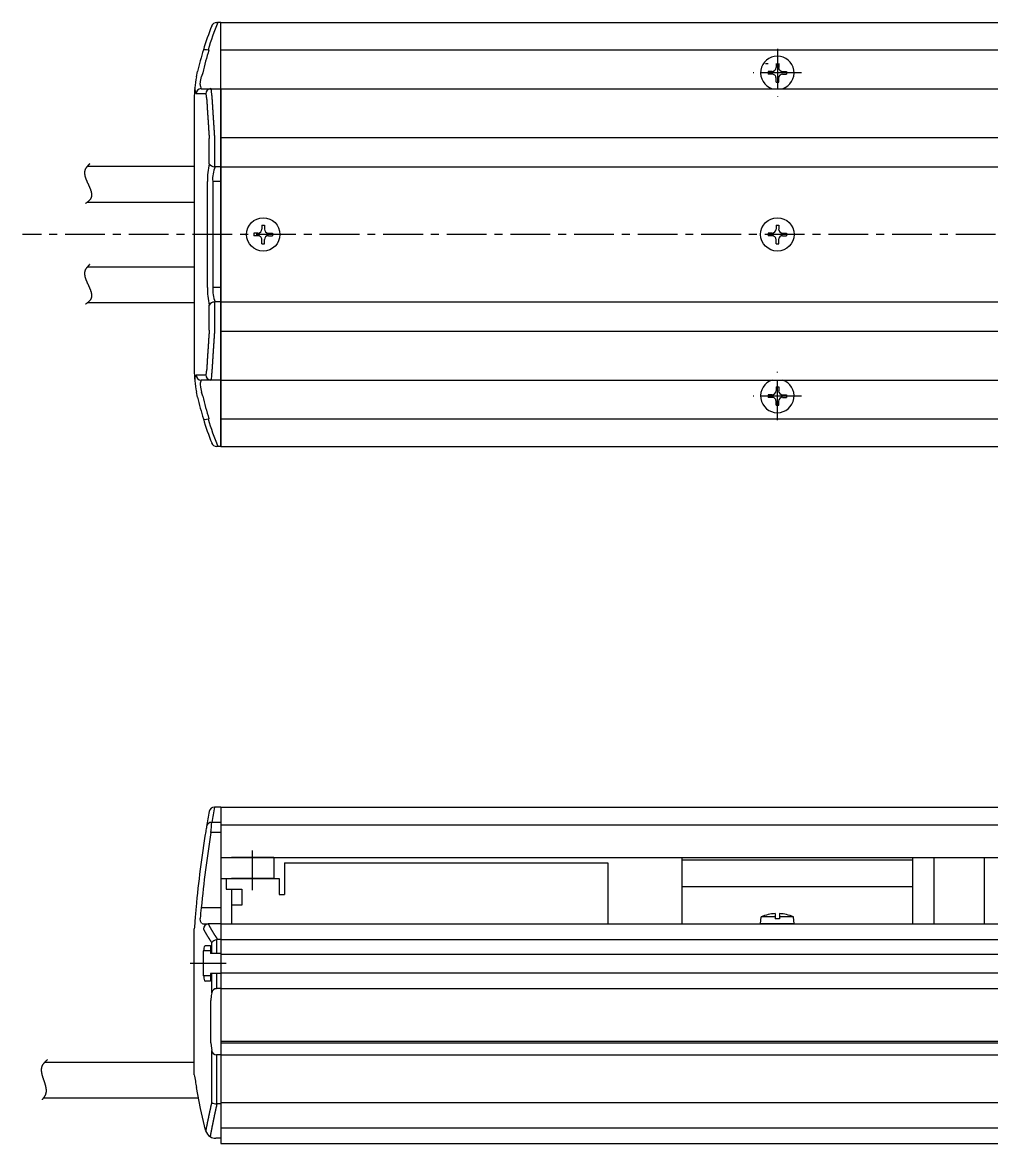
# Model space of a CAD drawing. Extents: x -708 to 784, y 143 to 576.
# Drawn here: x -575.2 to -392.4, y 356.8 to 568.4 of the extents above; entities that cross this region are included whole.
import ezdxf

# ---------------------------------------------------------------- set-up
doc = ezdxf.new("R2010")
doc.units = 0
doc.linetypes.add('CENTER', pattern=[12, 7.5, -1.5, 1.5, -1.5])
doc.layers.get('0').update_dxf_attribs({"linetype": 'CONTINUOUS'})
doc.layers.add('CENTER', color=1, linetype='CENTER')

# ---------------------------------------------------------------- blocks, each defined once
blk = doc.blocks.new('DTL0004')
at = {"color": 0, "linetype": 'CONTINUOUS'}
for p, q in [((-3.15, 0), (-3.04, 1.3)), ((3.15, 0), (-3.15, 0)), ((-0.4, 1.3), (-3.04, 1.3)), ((-0.4, 1.89), (-0.4, 0.9)), ((0.4, 0.9), (-0.4, 0.9)), ((0.4, 1.89), (0.4, 0.9)), ((3.04, 1.3), (0.4, 1.3)), ((3.15, 0), (3.04, 1.3))]:
    blk.add_line(p, q, dxfattribs=at)
for start, end in [(92.8723, 112.3565), (67.6435, 87.1277)]:
    blk.add_arc((0, -6.08), 7.98, start, end, dxfattribs=at)
at = {"color": 0}
blk.add_point((0, 0), dxfattribs=at)
blk.add_point((0, 0), dxfattribs=at)

msp = doc.modelspace()

# ---------------------------------------------------------------- linework, layer by layer
at = {"color": 7, "linetype": 'CONTINUOUS'}
for p, q in [((-538.58, 568.36), (-538.38, 568.36)), ((-537.79, 568.36), (-538.38, 568.36)), ((-537.79, 555.86), (-537.79, 568.36)), ((-537.79, 568.36), (770.21, 568.36)), ((-537.79, 488.36), (-537.79, 568.36)), ((-540.19, 563.19), (-540.04, 563.17)), ((-537.79, 563.16), (-377.79, 563.16)), ((-542.38, 558.09), (-542.16, 559.08)), ((-541.18, 558.86), (-541.4, 558.13)), ((-435.04, 560.61), (-434.54, 560.61)), ((-434.54, 559.11), (-434.54, 558.61)), ((-433.79, 559.11), (-434.54, 559.11)), ((-433.79, 558.61), (-434.54, 558.61)), ((-433.04, 560.61), (-433.04, 559.86)), ((-432.54, 560.61), (-432.54, 559.86)), ((-431.8, 559.11), (-431.04, 559.11)), ((-431.8, 558.61), (-431.04, 558.61)), ((-431.04, 559.11), (-431.04, 558.61)), ((-433.04, 557.11), (-433.04, 557.87)), ((-433.04, 557.11), (-432.54, 557.11)), ((-432.54, 557.11), (-432.54, 557.87)), ((-542.7, 555.98), (-542.7, 555.99)), ((-540.63, 554.86), (-542.46, 554.86)), ((-541.47, 555.86), (-537.79, 555.86)), ((-537.79, 555.86), (-537.79, 500.86)), ((-537.79, 555.86), (770.21, 555.86)), ((-542.79, 554.01), (-542.79, 502.71)), ((-539.97, 541.7), (-539.97, 546.44)), ((-538.98, 546.61), (-538.99, 546.61)), ((-538.99, 546.61), (-538.99, 541.12)), ((-537.79, 546.63), (770.21, 546.63)), ((-562.92, 541.26), (-542.79, 541.26)), ((-538.99, 541.12), (-538.88, 541.11)), ((-537.79, 541.11), (-538.88, 541.11)), ((-537.79, 541.1), (770.21, 541.1)), ((-540.3, 518.36), (-540.3, 538.36)), ((-539.31, 538.36), (-539.31, 518.36)), ((-537.79, 538.36), (-539.31, 538.36)), ((-562.94, 534.46), (-542.79, 534.46)), ((-530.04, 530.11), (-530.04, 529.36)), ((-530.04, 530.11), (-529.54, 530.11)), ((-529.54, 530.11), (-529.54, 529.36)), ((-433.04, 530.11), (-433.04, 529.36)), ((-433.04, 530.11), (-432.54, 530.11)), ((-432.54, 530.11), (-432.54, 529.36)), ((-531.54, 528.61), (-531.54, 528.11)), ((-530.79, 528.61), (-531.54, 528.61)), ((-530.79, 528.11), (-531.54, 528.11)), ((-530.04, 526.61), (-530.04, 527.37)), ((-529.54, 526.61), (-529.54, 527.37)), ((-528.8, 528.61), (-528.04, 528.61)), ((-528.8, 528.11), (-528.04, 528.11)), ((-528.04, 528.61), (-528.04, 528.11)), ((-434.54, 528.61), (-434.54, 528.11)), ((-433.79, 528.61), (-434.54, 528.61)), ((-433.79, 528.11), (-434.54, 528.11)), ((-433.04, 526.61), (-433.04, 527.37)), ((-432.54, 526.61), (-432.54, 527.37)), ((-431.8, 528.61), (-431.04, 528.61)), ((-431.8, 528.11), (-431.04, 528.11)), ((-431.04, 528.61), (-431.04, 528.11)), ((-530.04, 526.61), (-529.54, 526.61)), ((-433.04, 526.61), (-432.54, 526.61)), ((-562.96, 522.21), (-542.79, 522.21)), ((-537.79, 518.36), (-539.31, 518.36)), ((-562.88, 515.51), (-542.79, 515.51)), ((-539.97, 510.29), (-539.97, 515.02)), ((-538.88, 515.61), (-538.99, 515.61)), ((-538.99, 515.61), (-538.99, 510.11)), ((-537.79, 515.61), (-538.88, 515.61)), ((-537.79, 515.63), (770.21, 515.63)), ((-538.99, 510.11), (-538.98, 510.11)), ((-537.79, 510.09), (770.21, 510.09)), ((-542.46, 501.86), (-540.63, 501.86)), ((-542.7, 500.73), (-542.7, 500.75)), ((-537.79, 500.86), (-541.47, 500.86)), ((-537.79, 500.86), (770.21, 500.86)), ((-537.79, 500.86), (-537.79, 488.36)), ((-433.04, 499.61), (-433.04, 498.86)), ((-433.04, 499.61), (-432.54, 499.61)), ((-432.54, 499.61), (-432.54, 498.86)), ((-542.16, 497.64), (-542.38, 498.64)), ((-541.18, 497.86), (-541.4, 498.6)), ((-434.54, 498.11), (-434.54, 497.61)), ((-433.79, 498.11), (-434.54, 498.11)), ((-433.79, 497.61), (-434.54, 497.61)), ((-431.8, 498.11), (-431.04, 498.11)), ((-431.8, 497.61), (-431.04, 497.61)), ((-431.04, 498.11), (-431.04, 497.61)), ((-433.04, 496.11), (-433.04, 496.87)), ((-433.04, 496.11), (-432.54, 496.11)), ((-432.54, 496.11), (-432.54, 496.87)), ((-540.19, 493.54), (-540.04, 493.56)), ((-537.79, 493.56), (-377.79, 493.56)), ((-538.38, 488.36), (-538.58, 488.36)), ((-537.79, 488.36), (-538.38, 488.36)), ((-537.79, 488.36), (770.21, 488.36)), ((-538.99, 420.28), (-538.98, 420.28)), ((-537.79, 420.28), (-538.98, 420.28)), ((-537.79, 420.28), (-537.79, 410.78)), ((-537.79, 420.28), (-537.79, 357.78)), ((-537.79, 420.28), (-377.79, 420.28)), ((-537.79, 420.28), (-537.79, 410.78)), ((-537.79, 417.39), (-539.49, 417.39)), ((-537.79, 416.92), (-377.79, 416.92)), ((-537.79, 415.51), (-539.65, 415.51)), ((-537.79, 410.78), (-377.79, 410.78)), ((-527.79, 410.78), (-535.79, 410.78)), ((-527.79, 410.78), (-527.79, 406.78)), ((-450.79, 410.78), (-450.79, 398.28)), ((-407.29, 410.78), (-407.29, 398.28)), ((-403.29, 410.78), (-403.29, 398.28)), ((-393.79, 410.78), (-393.79, 398.28)), ((-525.79, 409.78), (-464.79, 409.78)), ((-525.79, 409.78), (-525.79, 403.78)), ((-464.79, 409.78), (-464.79, 398.28)), ((-450.79, 410.31), (-407.29, 410.31)), ((-537.79, 406.78), (-526.79, 406.78)), ((-536.79, 406.78), (-536.79, 404.78)), ((-527.79, 406.78), (-535.79, 406.78)), ((-526.79, 406.78), (-526.79, 403.78)), ((-536.79, 404.78), (-533.79, 404.78)), ((-535.79, 404.78), (-535.79, 398.28)), ((-533.79, 404.78), (-533.79, 401.78)), ((-450.79, 405.32), (-407.29, 405.32)), ((-526.79, 403.78), (-525.79, 403.78)), ((-537.79, 401.28), (-541.47, 401.28)), ((-533.79, 401.78), (-535.79, 401.78)), ((-542.7, 398.6), (-542.7, 398.59)), ((-541.4, 398.37), (-541.18, 398.28)), ((-541.18, 398.28), (-540.04, 398.28)), ((-540.04, 398.28), (-540.19, 398.27)), ((-537.79, 398.28), (-540.04, 398.28)), ((-537.79, 398.28), (773.21, 398.28)), ((-537.79, 398.28), (-537.79, 356.78)), ((-542.79, 369.78), (-542.79, 397.28)), ((-540.71, 394.13), (-539.76, 394.13)), ((-539.76, 394.13), (-539.76, 392.68)), ((-539.51, 392.68), (-539.51, 394.7)), ((-538.38, 395.28), (-538.58, 395.26)), ((-538.58, 395.26), (-538.58, 392.68)), ((-537.79, 395.28), (-538.38, 395.28)), ((-537.79, 395.28), (773.21, 395.28)), ((-541.03, 388.43), (-541.03, 393.13)), ((-539.76, 393.13), (-541.03, 393.13)), ((-537.79, 392.68), (-539.76, 392.68)), ((-537.79, 392.53), (773.21, 392.53)), ((-539.76, 388.43), (-541.03, 388.43)), ((-539.76, 387.43), (-540.71, 387.43)), ((-537.79, 388.88), (-539.76, 388.88)), ((-539.76, 388.88), (-539.76, 387.43)), ((-539.51, 385.21), (-539.51, 388.88)), ((-538.58, 388.88), (-538.58, 386.02)), ((-537.79, 389.03), (773.21, 389.03)), ((-537.79, 386.02), (-538.58, 386.02)), ((-537.79, 386.02), (773.21, 386.02)), ((-539.65, 375.78), (-539.65, 383.78)), ((-537.79, 376.08), (773.21, 376.08)), ((-537.79, 375.78), (773.21, 375.78)), ((-539.51, 364.55), (-539.51, 374.35)), ((-538.58, 373.54), (-538.58, 364.28)), ((-537.79, 373.54), (-538.58, 373.54)), ((-537.79, 373.54), (773.21, 373.54)), ((-571.01, 372.13), (-542.83, 372.13)), ((-571.22, 365.43), (-542.02, 365.43)), ((-538.58, 364.28), (-538.52, 364.28)), ((-537.79, 364.28), (-538.52, 364.28)), ((-537.79, 364.55), (773.21, 364.55)), ((-537.79, 359.78), (773.21, 359.78)), ((-540.68, 359.31), (-540.64, 359.17)), ((-537.79, 357.78), (-538.74, 357.78)), ((-537.79, 356.78), (773.21, 356.78))]:
    msp.add_line(p, q, dxfattribs=at)
for points in [[(-541.08, 563.19), (-541.08, 563.19), (-541.07, 563.21), (-540.96, 563.27), (-540.76, 563.28), (-540.49, 563.25), (-540.19, 563.19)], [(-541.7, 556.67), (-541.61, 557.22), (-541.4, 558.13)], [(-541.7, 500.06), (-541.61, 499.5), (-541.4, 498.6)], [(-541.08, 493.54), (-541.08, 493.54), (-541.07, 493.52), (-540.96, 493.46), (-540.76, 493.45), (-540.49, 493.48), (-540.19, 493.54)], [(-539.65, 415.51), (-539.61, 415.94), (-539.56, 416.56), (-539.52, 417.06), (-539.49, 417.39)], [(-541.4, 398.37), (-541.61, 398.77), (-541.7, 399.24)], [(-540.71, 394.13), (-540.72, 394.13), (-540.83, 394.06), (-540.92, 393.89), (-540.98, 393.65), (-541.02, 393.36), (-541.03, 393.13)], [(-541.03, 388.43), (-541.02, 388.33), (-541, 388.01), (-540.94, 387.72), (-540.84, 387.52), (-540.73, 387.43), (-540.71, 387.43)], [(-539.51, 385.21), (-539.59, 384.72), (-539.65, 383.78)], [(-539.65, 375.78), (-539.63, 375.24), (-539.51, 374.35)], [(-540.68, 359.31), (-541.6, 363.4), (-542.38, 367.36)]]:
    msp.add_lwpolyline(points, dxfattribs=at)
for points in [[(-539.49, 554.55, 0), (-539.48, 554.49, 0), (-539.48, 554.42, 0), (-539.48, 554.36, 0), (-539.47, 554.3, 0), (-539.47, 554.24, 0), (-539.47, 554.17, 0), (-539.46, 554.11, 0), (-539.46, 554.05, 0), (-539.45, 553.99, 0), (-539.45, 553.93, 0), (-539.45, 553.87, 0), (-539.44, 553.8, 0), (-539.44, 553.74, 0), (-539.43, 553.68, 0), (-539.43, 553.62, 0), (-539.43, 553.55, 0), (-539.42, 553.49, 0), (-539.42, 553.43, 0), (-539.41, 553.37, 0), (-539.41, 553.31, 0), (-539.41, 553.24, 0), (-539.4, 553.18, 0), (-539.4, 553.12, 0), (-539.39, 553.06, 0), (-539.39, 553, 0), (-539.39, 552.93, 0), (-539.38, 552.87, 0), (-539.38, 552.81, 0), (-539.38, 552.75, 0), (-539.37, 552.69, 0), (-539.37, 552.62, 0), (-539.36, 552.56, 0), (-539.36, 552.5, 0), (-539.36, 552.44, 0), (-539.35, 552.38, 0), (-539.35, 552.31, 0), (-539.34, 552.25, 0), (-539.34, 552.19, 0), (-539.34, 552.13, 0), (-539.33, 552.07, 0), (-539.33, 552, 0), (-539.33, 551.94, 0), (-539.32, 551.88, 0), (-539.32, 551.82, 0), (-539.31, 551.76, 0), (-539.31, 551.69, 0), (-539.3, 551.63, 0), (-539.3, 551.57, 0), (-539.3, 551.51, 0), (-539.29, 551.45, 0), (-539.29, 551.38, 0), (-539.28, 551.32, 0), (-539.28, 551.26, 0), (-539.28, 551.2, 0), (-539.27, 551.14, 0), (-539.27, 551.07, 0), (-539.26, 551.01, 0), (-539.26, 550.95, 0), (-539.26, 550.89, 0), (-539.25, 550.83, 0), (-539.25, 550.76, 0), (-539.25, 550.7, 0), (-539.24, 550.64, 0), (-539.24, 550.58, 0), (-539.23, 550.52, 0), (-539.23, 550.45, 0), (-539.23, 550.39, 0), (-539.22, 550.33, 0), (-539.22, 550.27, 0), (-539.21, 550.21, 0), (-539.21, 550.14, 0), (-539.21, 550.08, 0), (-539.2, 550.02, 0), (-539.2, 549.96, 0), (-539.19, 549.9, 0), (-539.19, 549.84, 0), (-539.18, 549.77, 0), (-539.18, 549.71, 0), (-539.18, 549.65, 0), (-539.17, 549.59, 0), (-539.17, 549.52, 0), (-539.16, 549.46, 0), (-539.16, 549.4, 0), (-539.16, 549.34, 0), (-539.15, 549.28, 0), (-539.15, 549.22, 0), (-539.14, 549.15, 0), (-539.14, 549.09, 0), (-539.14, 549.03, 0), (-539.13, 548.97, 0), (-539.13, 548.9, 0), (-539.12, 548.84, 0), (-539.12, 548.78, 0), (-539.12, 548.72, 0), (-539.11, 548.66, 0), (-539.11, 548.6, 0), (-539.1, 548.53, 0), (-539.1, 548.47, 0), (-539.1, 548.41, 0), (-539.09, 548.35, 0), (-539.09, 548.29, 0), (-539.08, 548.22, 0), (-539.08, 548.16, 0), (-539.08, 548.1, 0), (-539.07, 548.04, 0), (-539.07, 547.98, 0), (-539.06, 547.91, 0), (-539.06, 547.85, 0), (-539.05, 547.79, 0), (-539.05, 547.73, 0), (-539.05, 547.67, 0), (-539.04, 547.6, 0), (-539.04, 547.54, 0), (-539.03, 547.48, 0), (-539.03, 547.42, 0), (-539.03, 547.36, 0), (-539.02, 547.29, 0), (-539.02, 547.23, 0), (-539.01, 547.17, 0), (-539.01, 547.11, 0), (-539, 547.05, 0), (-539, 546.99, 0), (-539, 546.92, 0), (-538.99, 546.86, 0), (-538.99, 546.8, 0), (-538.98, 546.74, 0), (-538.98, 546.68, 0), (-538.98, 546.61, 0)], [(-540.47, 554.21, 0), (-540.47, 554.14, 0), (-540.47, 554.08, 0), (-540.46, 554.02, 0), (-540.46, 553.96, 0), (-540.46, 553.9, 0), (-540.45, 553.84, 0), (-540.45, 553.78, 0), (-540.44, 553.72, 0), (-540.44, 553.66, 0), (-540.44, 553.6, 0), (-540.43, 553.54, 0), (-540.43, 553.48, 0), (-540.42, 553.42, 0), (-540.42, 553.35, 0), (-540.42, 553.29, 0), (-540.41, 553.23, 0), (-540.41, 553.17, 0), (-540.4, 553.11, 0), (-540.4, 553.05, 0), (-540.4, 552.99, 0), (-540.39, 552.93, 0), (-540.39, 552.87, 0), (-540.39, 552.81, 0), (-540.38, 552.75, 0), (-540.38, 552.69, 0), (-540.38, 552.63, 0), (-540.37, 552.57, 0), (-540.37, 552.5, 0), (-540.36, 552.44, 0), (-540.36, 552.38, 0), (-540.36, 552.32, 0), (-540.35, 552.26, 0), (-540.35, 552.2, 0), (-540.34, 552.14, 0), (-540.34, 552.08, 0), (-540.34, 552.02, 0), (-540.33, 551.96, 0), (-540.33, 551.9, 0), (-540.33, 551.84, 0), (-540.32, 551.78, 0), (-540.32, 551.71, 0), (-540.31, 551.65, 0), (-540.31, 551.59, 0), (-540.3, 551.53, 0), (-540.3, 551.47, 0), (-540.3, 551.41, 0), (-540.29, 551.35, 0), (-540.29, 551.29, 0), (-540.29, 551.23, 0), (-540.28, 551.17, 0), (-540.28, 551.11, 0), (-540.27, 551.05, 0), (-540.27, 550.99, 0), (-540.27, 550.93, 0), (-540.26, 550.87, 0), (-540.26, 550.8, 0), (-540.25, 550.74, 0), (-540.25, 550.68, 0), (-540.25, 550.62, 0), (-540.24, 550.56, 0), (-540.24, 550.5, 0), (-540.24, 550.44, 0), (-540.23, 550.38, 0), (-540.23, 550.32, 0), (-540.22, 550.26, 0), (-540.22, 550.2, 0), (-540.22, 550.14, 0), (-540.21, 550.08, 0), (-540.21, 550.02, 0), (-540.2, 549.96, 0), (-540.2, 549.89, 0), (-540.2, 549.83, 0), (-540.19, 549.77, 0), (-540.19, 549.71, 0), (-540.18, 549.65, 0), (-540.18, 549.59, 0), (-540.18, 549.53, 0), (-540.17, 549.47, 0), (-540.17, 549.41, 0), (-540.16, 549.35, 0), (-540.16, 549.29, 0), (-540.16, 549.23, 0), (-540.15, 549.17, 0), (-540.15, 549.11, 0), (-540.14, 549.04, 0), (-540.14, 548.98, 0), (-540.14, 548.92, 0), (-540.13, 548.86, 0), (-540.13, 548.8, 0), (-540.12, 548.74, 0), (-540.12, 548.68, 0), (-540.12, 548.62, 0), (-540.11, 548.56, 0), (-540.11, 548.5, 0), (-540.1, 548.44, 0), (-540.1, 548.38, 0), (-540.1, 548.32, 0), (-540.09, 548.26, 0), (-540.09, 548.2, 0), (-540.08, 548.13, 0), (-540.08, 548.07, 0), (-540.08, 548.01, 0), (-540.07, 547.95, 0), (-540.07, 547.89, 0), (-540.06, 547.83, 0), (-540.06, 547.77, 0), (-540.06, 547.71, 0), (-540.05, 547.65, 0), (-540.05, 547.59, 0), (-540.04, 547.53, 0), (-540.04, 547.47, 0), (-540.03, 547.41, 0), (-540.03, 547.35, 0), (-540.03, 547.29, 0), (-540.02, 547.23, 0), (-540.02, 547.16, 0), (-540.01, 547.1, 0), (-540.01, 547.04, 0), (-540.01, 546.98, 0), (-540, 546.92, 0), (-540, 546.86, 0), (-540, 546.8, 0), (-539.99, 546.74, 0), (-539.99, 546.68, 0), (-539.98, 546.62, 0), (-539.98, 546.56, 0), (-539.97, 546.5, 0), (-539.97, 546.44, 0)], [(-539.97, 510.29, 0), (-539.97, 510.23, 0), (-539.98, 510.17, 0), (-539.98, 510.11, 0), (-539.99, 510.05, 0), (-539.99, 509.99, 0), (-540, 509.93, 0), (-540, 509.87, 0), (-540, 509.8, 0), (-540.01, 509.75, 0), (-540.01, 509.68, 0), (-540.01, 509.62, 0), (-540.02, 509.56, 0), (-540.02, 509.5, 0), (-540.03, 509.44, 0), (-540.03, 509.38, 0), (-540.03, 509.32, 0), (-540.04, 509.26, 0), (-540.04, 509.2, 0), (-540.05, 509.14, 0), (-540.05, 509.08, 0), (-540.06, 509.02, 0), (-540.06, 508.96, 0), (-540.06, 508.9, 0), (-540.07, 508.83, 0), (-540.07, 508.77, 0), (-540.08, 508.71, 0), (-540.08, 508.65, 0), (-540.08, 508.59, 0), (-540.09, 508.53, 0), (-540.09, 508.47, 0), (-540.1, 508.41, 0), (-540.1, 508.35, 0), (-540.1, 508.29, 0), (-540.11, 508.23, 0), (-540.11, 508.17, 0), (-540.12, 508.11, 0), (-540.12, 508.05, 0), (-540.12, 507.99, 0), (-540.13, 507.93, 0), (-540.13, 507.87, 0), (-540.14, 507.8, 0), (-540.14, 507.74, 0), (-540.14, 507.68, 0), (-540.15, 507.62, 0), (-540.15, 507.56, 0), (-540.16, 507.5, 0), (-540.16, 507.44, 0), (-540.16, 507.38, 0), (-540.17, 507.32, 0), (-540.17, 507.26, 0), (-540.18, 507.2, 0), (-540.18, 507.14, 0), (-540.18, 507.08, 0), (-540.19, 507.01, 0), (-540.19, 506.95, 0), (-540.2, 506.89, 0), (-540.2, 506.83, 0), (-540.2, 506.77, 0), (-540.21, 506.71, 0), (-540.21, 506.65, 0), (-540.22, 506.59, 0), (-540.22, 506.53, 0), (-540.22, 506.47, 0), (-540.23, 506.41, 0), (-540.23, 506.35, 0), (-540.24, 506.29, 0), (-540.24, 506.23, 0), (-540.24, 506.17, 0), (-540.25, 506.11, 0), (-540.25, 506.04, 0), (-540.25, 505.98, 0), (-540.26, 505.92, 0), (-540.26, 505.86, 0), (-540.27, 505.8, 0), (-540.27, 505.74, 0), (-540.27, 505.68, 0), (-540.28, 505.62, 0), (-540.28, 505.56, 0), (-540.29, 505.5, 0), (-540.29, 505.44, 0), (-540.29, 505.38, 0), (-540.3, 505.32, 0), (-540.3, 505.25, 0), (-540.3, 505.19, 0), (-540.31, 505.13, 0), (-540.31, 505.07, 0), (-540.32, 505.01, 0), (-540.32, 504.95, 0), (-540.33, 504.89, 0), (-540.33, 504.83, 0), (-540.33, 504.77, 0), (-540.34, 504.71, 0), (-540.34, 504.65, 0), (-540.34, 504.59, 0), (-540.35, 504.53, 0), (-540.35, 504.47, 0), (-540.36, 504.4, 0), (-540.36, 504.34, 0), (-540.36, 504.28, 0), (-540.37, 504.22, 0), (-540.37, 504.16, 0), (-540.38, 504.1, 0), (-540.38, 504.04, 0), (-540.38, 503.98, 0), (-540.39, 503.92, 0), (-540.39, 503.86, 0), (-540.39, 503.8, 0), (-540.4, 503.74, 0), (-540.4, 503.68, 0), (-540.4, 503.62, 0), (-540.41, 503.55, 0), (-540.41, 503.49, 0), (-540.42, 503.43, 0), (-540.42, 503.37, 0), (-540.42, 503.31, 0), (-540.43, 503.25, 0), (-540.43, 503.19, 0), (-540.44, 503.13, 0), (-540.44, 503.07, 0), (-540.44, 503.01, 0), (-540.45, 502.95, 0), (-540.45, 502.89, 0), (-540.46, 502.83, 0), (-540.46, 502.76, 0), (-540.46, 502.7, 0), (-540.47, 502.64, 0), (-540.47, 502.58, 0), (-540.47, 502.52, 0)], [(-538.98, 510.11, 0), (-538.98, 510.05, 0), (-538.98, 509.99, 0), (-538.99, 509.93, 0), (-538.99, 509.87, 0), (-539, 509.8, 0), (-539, 509.74, 0), (-539, 509.68, 0), (-539.01, 509.62, 0), (-539.01, 509.56, 0), (-539.02, 509.49, 0), (-539.02, 509.43, 0), (-539.03, 509.37, 0), (-539.03, 509.31, 0), (-539.03, 509.25, 0), (-539.04, 509.18, 0), (-539.04, 509.12, 0), (-539.05, 509.06, 0), (-539.05, 509, 0), (-539.05, 508.94, 0), (-539.06, 508.88, 0), (-539.06, 508.81, 0), (-539.07, 508.75, 0), (-539.07, 508.69, 0), (-539.08, 508.63, 0), (-539.08, 508.57, 0), (-539.08, 508.5, 0), (-539.09, 508.44, 0), (-539.09, 508.38, 0), (-539.1, 508.32, 0), (-539.1, 508.26, 0), (-539.1, 508.19, 0), (-539.11, 508.13, 0), (-539.11, 508.07, 0), (-539.12, 508.01, 0), (-539.12, 507.95, 0), (-539.12, 507.88, 0), (-539.13, 507.82, 0), (-539.13, 507.76, 0), (-539.14, 507.7, 0), (-539.14, 507.64, 0), (-539.14, 507.57, 0), (-539.15, 507.51, 0), (-539.15, 507.45, 0), (-539.16, 507.39, 0), (-539.16, 507.33, 0), (-539.16, 507.26, 0), (-539.17, 507.2, 0), (-539.17, 507.14, 0), (-539.18, 507.08, 0), (-539.18, 507.02, 0), (-539.18, 506.95, 0), (-539.19, 506.89, 0), (-539.19, 506.83, 0), (-539.2, 506.77, 0), (-539.2, 506.71, 0), (-539.21, 506.64, 0), (-539.21, 506.58, 0), (-539.21, 506.52, 0), (-539.22, 506.46, 0), (-539.22, 506.4, 0), (-539.23, 506.33, 0), (-539.23, 506.27, 0), (-539.23, 506.21, 0), (-539.24, 506.15, 0), (-539.24, 506.09, 0), (-539.25, 506.02, 0), (-539.25, 505.96, 0), (-539.25, 505.9, 0), (-539.26, 505.84, 0), (-539.26, 505.78, 0), (-539.26, 505.71, 0), (-539.27, 505.65, 0), (-539.27, 505.59, 0), (-539.28, 505.53, 0), (-539.28, 505.47, 0), (-539.28, 505.4, 0), (-539.29, 505.34, 0), (-539.29, 505.28, 0), (-539.3, 505.22, 0), (-539.3, 505.16, 0), (-539.3, 505.1, 0), (-539.31, 505.03, 0), (-539.31, 504.97, 0), (-539.32, 504.91, 0), (-539.32, 504.85, 0), (-539.33, 504.79, 0), (-539.33, 504.72, 0), (-539.33, 504.66, 0), (-539.34, 504.6, 0), (-539.34, 504.54, 0), (-539.34, 504.48, 0), (-539.35, 504.41, 0), (-539.35, 504.35, 0), (-539.36, 504.29, 0), (-539.36, 504.23, 0), (-539.36, 504.17, 0), (-539.37, 504.1, 0), (-539.37, 504.04, 0), (-539.38, 503.98, 0), (-539.38, 503.92, 0), (-539.38, 503.85, 0), (-539.39, 503.79, 0), (-539.39, 503.73, 0), (-539.39, 503.67, 0), (-539.4, 503.61, 0), (-539.4, 503.54, 0), (-539.41, 503.48, 0), (-539.41, 503.42, 0), (-539.41, 503.36, 0), (-539.42, 503.3, 0), (-539.42, 503.24, 0), (-539.43, 503.17, 0), (-539.43, 503.11, 0), (-539.43, 503.05, 0), (-539.44, 502.99, 0), (-539.44, 502.92, 0), (-539.45, 502.86, 0), (-539.45, 502.8, 0), (-539.45, 502.74, 0), (-539.46, 502.68, 0), (-539.46, 502.61, 0), (-539.47, 502.55, 0), (-539.47, 502.49, 0), (-539.47, 502.43, 0), (-539.48, 502.37, 0), (-539.48, 502.3, 0), (-539.48, 502.24, 0), (-539.49, 502.18, 0)], [(-540.19, 398.27, 0), (-540.17, 398.25, 0), (-540.16, 398.22, 0), (-540.15, 398.2, 0), (-540.14, 398.17, 0), (-540.12, 398.15, 0), (-540.11, 398.13, 0), (-540.1, 398.1, 0), (-540.09, 398.08, 0), (-540.07, 398.06, 0), (-540.06, 398.03, 0), (-540.05, 398.01, 0), (-540.04, 397.99, 0), (-540.02, 397.96, 0), (-540.01, 397.94, 0), (-540, 397.91, 0), (-539.99, 397.89, 0), (-539.97, 397.87, 0), (-539.96, 397.84, 0), (-539.95, 397.82, 0), (-539.93, 397.8, 0), (-539.92, 397.77, 0), (-539.91, 397.75, 0), (-539.9, 397.73, 0), (-539.88, 397.7, 0), (-539.87, 397.68, 0), (-539.86, 397.65, 0), (-539.84, 397.63, 0), (-539.83, 397.61, 0), (-539.82, 397.58, 0), (-539.8, 397.56, 0), (-539.79, 397.54, 0), (-539.78, 397.51, 0), (-539.77, 397.49, 0), (-539.75, 397.47, 0), (-539.74, 397.44, 0), (-539.73, 397.42, 0), (-539.71, 397.39, 0), (-539.7, 397.37, 0), (-539.69, 397.35, 0), (-539.67, 397.32, 0), (-539.66, 397.3, 0), (-539.65, 397.28, 0), (-539.63, 397.25, 0), (-539.62, 397.23, 0), (-539.61, 397.21, 0), (-539.59, 397.18, 0), (-539.58, 397.16, 0), (-539.56, 397.14, 0), (-539.55, 397.11, 0), (-539.54, 397.09, 0), (-539.52, 397.07, 0), (-539.51, 397.04, 0), (-539.5, 397.02, 0), (-539.48, 397, 0), (-539.47, 396.97, 0), (-539.45, 396.95, 0), (-539.44, 396.93, 0), (-539.43, 396.9, 0), (-539.41, 396.88, 0), (-539.4, 396.86, 0), (-539.38, 396.83, 0), (-539.37, 396.81, 0), (-539.36, 396.79, 0), (-539.34, 396.76, 0), (-539.33, 396.74, 0), (-539.31, 396.72, 0), (-539.3, 396.69, 0), (-539.29, 396.67, 0), (-539.27, 396.65, 0), (-539.26, 396.62, 0), (-539.24, 396.6, 0), (-539.23, 396.58, 0), (-539.21, 396.55, 0), (-539.2, 396.53, 0), (-539.18, 396.51, 0), (-539.17, 396.48, 0), (-539.16, 396.46, 0), (-539.14, 396.44, 0), (-539.13, 396.41, 0), (-539.11, 396.39, 0), (-539.1, 396.37, 0), (-539.08, 396.34, 0), (-539.07, 396.32, 0), (-539.05, 396.3, 0), (-539.04, 396.27, 0), (-539.02, 396.25, 0), (-539.01, 396.23, 0), (-538.99, 396.2, 0), (-538.98, 396.18, 0), (-538.97, 396.16, 0), (-538.95, 396.13, 0), (-538.93, 396.11, 0), (-538.92, 396.09, 0), (-538.91, 396.06, 0), (-538.89, 396.04, 0), (-538.87, 396.02, 0), (-538.86, 396, 0), (-538.85, 395.97, 0), (-538.83, 395.95, 0), (-538.82, 395.93, 0), (-538.8, 395.9, 0), (-538.78, 395.88, 0), (-538.77, 395.86, 0), (-538.75, 395.83, 0), (-538.74, 395.81, 0), (-538.72, 395.79, 0), (-538.71, 395.76, 0), (-538.69, 395.74, 0), (-538.68, 395.72, 0), (-538.66, 395.69, 0), (-538.65, 395.67, 0), (-538.63, 395.65, 0), (-538.61, 395.62, 0), (-538.6, 395.6, 0), (-538.58, 395.58, 0), (-538.57, 395.56, 0), (-538.55, 395.53, 0), (-538.54, 395.51, 0), (-538.52, 395.49, 0), (-538.51, 395.46, 0), (-538.49, 395.44, 0), (-538.47, 395.42, 0), (-538.46, 395.39, 0), (-538.44, 395.37, 0), (-538.43, 395.35, 0), (-538.41, 395.33, 0), (-538.39, 395.3, 0), (-538.38, 395.28, 0)], [(-541.08, 397.28, 0), (-541.07, 397.26, 0), (-541.06, 397.24, 0), (-541.05, 397.22, 0), (-541.03, 397.2, 0), (-541.02, 397.18, 0), (-541.01, 397.16, 0), (-541, 397.14, 0), (-540.99, 397.12, 0), (-540.98, 397.1, 0), (-540.97, 397.08, 0), (-540.96, 397.06, 0), (-540.95, 397.04, 0), (-540.94, 397.01, 0), (-540.92, 396.99, 0), (-540.91, 396.97, 0), (-540.9, 396.95, 0), (-540.89, 396.93, 0), (-540.88, 396.91, 0), (-540.87, 396.89, 0), (-540.86, 396.87, 0), (-540.85, 396.85, 0), (-540.84, 396.83, 0), (-540.82, 396.81, 0), (-540.81, 396.79, 0), (-540.8, 396.77, 0), (-540.79, 396.75, 0), (-540.78, 396.73, 0), (-540.77, 396.71, 0), (-540.75, 396.69, 0), (-540.74, 396.67, 0), (-540.73, 396.65, 0), (-540.72, 396.63, 0), (-540.71, 396.61, 0), (-540.7, 396.59, 0), (-540.68, 396.57, 0), (-540.67, 396.55, 0), (-540.66, 396.53, 0), (-540.65, 396.51, 0), (-540.64, 396.49, 0), (-540.63, 396.47, 0), (-540.62, 396.45, 0), (-540.6, 396.43, 0), (-540.59, 396.41, 0), (-540.58, 396.39, 0), (-540.57, 396.37, 0), (-540.56, 396.35, 0), (-540.54, 396.32, 0), (-540.53, 396.31, 0), (-540.52, 396.29, 0), (-540.51, 396.26, 0), (-540.5, 396.24, 0), (-540.49, 396.22, 0), (-540.47, 396.2, 0), (-540.46, 396.18, 0), (-540.45, 396.16, 0), (-540.44, 396.14, 0), (-540.42, 396.12, 0), (-540.41, 396.1, 0), (-540.4, 396.08, 0), (-540.39, 396.06, 0), (-540.38, 396.04, 0), (-540.36, 396.02, 0), (-540.35, 396, 0), (-540.34, 395.98, 0), (-540.33, 395.96, 0), (-540.31, 395.94, 0), (-540.3, 395.92, 0), (-540.29, 395.9, 0), (-540.28, 395.88, 0), (-540.26, 395.86, 0), (-540.25, 395.84, 0), (-540.24, 395.82, 0), (-540.23, 395.8, 0), (-540.22, 395.78, 0), (-540.2, 395.76, 0), (-540.19, 395.74, 0), (-540.18, 395.72, 0), (-540.16, 395.7, 0), (-540.15, 395.68, 0), (-540.14, 395.66, 0), (-540.13, 395.64, 0), (-540.11, 395.62, 0), (-540.1, 395.6, 0), (-540.09, 395.58, 0), (-540.08, 395.56, 0), (-540.06, 395.54, 0), (-540.05, 395.52, 0), (-540.04, 395.5, 0), (-540.02, 395.48, 0), (-540.01, 395.46, 0), (-540, 395.44, 0), (-539.99, 395.42, 0), (-539.97, 395.4, 0), (-539.96, 395.38, 0), (-539.95, 395.36, 0), (-539.93, 395.34, 0), (-539.92, 395.32, 0), (-539.91, 395.3, 0), (-539.9, 395.28, 0), (-539.88, 395.26, 0), (-539.87, 395.24, 0), (-539.86, 395.22, 0), (-539.84, 395.2, 0), (-539.83, 395.18, 0), (-539.82, 395.16, 0), (-539.8, 395.14, 0), (-539.79, 395.12, 0), (-539.78, 395.1, 0), (-539.76, 395.08, 0), (-539.75, 395.06, 0), (-539.74, 395.04, 0), (-539.73, 395.02, 0), (-539.71, 395, 0), (-539.7, 394.98, 0), (-539.68, 394.96, 0), (-539.67, 394.94, 0), (-539.66, 394.92, 0), (-539.64, 394.9, 0), (-539.63, 394.88, 0), (-539.62, 394.86, 0), (-539.6, 394.84, 0), (-539.59, 394.82, 0), (-539.58, 394.8, 0), (-539.56, 394.78, 0), (-539.55, 394.76, 0), (-539.54, 394.74, 0), (-539.52, 394.72, 0), (-539.51, 394.7, 0)], [(-539.51, 364.55, 0), (-539.52, 364.51, 0), (-539.53, 364.46, 0), (-539.54, 364.42, 0), (-539.55, 364.38, 0), (-539.56, 364.34, 0), (-539.57, 364.3, 0), (-539.58, 364.26, 0), (-539.59, 364.21, 0), (-539.59, 364.17, 0), (-539.6, 364.13, 0), (-539.61, 364.09, 0), (-539.62, 364.05, 0), (-539.63, 364.01, 0), (-539.64, 363.96, 0), (-539.65, 363.92, 0), (-539.66, 363.88, 0), (-539.67, 363.84, 0), (-539.68, 363.8, 0), (-539.69, 363.76, 0), (-539.7, 363.71, 0), (-539.71, 363.67, 0), (-539.72, 363.63, 0), (-539.73, 363.59, 0), (-539.74, 363.55, 0), (-539.74, 363.51, 0), (-539.75, 363.46, 0), (-539.76, 363.42, 0), (-539.77, 363.38, 0), (-539.78, 363.34, 0), (-539.79, 363.3, 0), (-539.8, 363.25, 0), (-539.81, 363.21, 0), (-539.82, 363.17, 0), (-539.83, 363.13, 0), (-539.84, 363.09, 0), (-539.85, 363.05, 0), (-539.86, 363, 0), (-539.86, 362.96, 0), (-539.87, 362.92, 0), (-539.88, 362.88, 0), (-539.89, 362.84, 0), (-539.9, 362.8, 0), (-539.91, 362.75, 0), (-539.92, 362.71, 0), (-539.93, 362.67, 0), (-539.94, 362.63, 0), (-539.95, 362.59, 0), (-539.96, 362.54, 0), (-539.96, 362.5, 0), (-539.97, 362.46, 0), (-539.98, 362.42, 0), (-539.99, 362.38, 0), (-540, 362.33, 0), (-540.01, 362.29, 0), (-540.02, 362.25, 0), (-540.03, 362.21, 0), (-540.04, 362.17, 0), (-540.04, 362.12, 0), (-540.05, 362.08, 0), (-540.06, 362.04, 0), (-540.07, 362, 0), (-540.08, 361.96, 0), (-540.09, 361.91, 0), (-540.1, 361.87, 0), (-540.11, 361.83, 0), (-540.12, 361.79, 0), (-540.12, 361.75, 0), (-540.13, 361.7, 0), (-540.14, 361.66, 0), (-540.15, 361.62, 0), (-540.16, 361.58, 0), (-540.17, 361.54, 0), (-540.18, 361.49, 0), (-540.19, 361.45, 0), (-540.2, 361.41, 0), (-540.2, 361.37, 0), (-540.21, 361.33, 0), (-540.22, 361.28, 0), (-540.23, 361.24, 0), (-540.24, 361.2, 0), (-540.25, 361.16, 0), (-540.26, 361.12, 0), (-540.26, 361.07, 0), (-540.27, 361.03, 0), (-540.28, 360.99, 0), (-540.29, 360.95, 0), (-540.3, 360.9, 0), (-540.31, 360.86, 0), (-540.32, 360.82, 0), (-540.33, 360.78, 0), (-540.33, 360.74, 0), (-540.34, 360.69, 0), (-540.35, 360.65, 0), (-540.36, 360.61, 0), (-540.37, 360.57, 0), (-540.38, 360.52, 0), (-540.38, 360.48, 0), (-540.39, 360.44, 0), (-540.4, 360.4, 0), (-540.41, 360.36, 0), (-540.42, 360.31, 0), (-540.43, 360.27, 0), (-540.43, 360.23, 0), (-540.44, 360.19, 0), (-540.45, 360.14, 0), (-540.46, 360.1, 0), (-540.47, 360.06, 0), (-540.48, 360.02, 0), (-540.49, 359.98, 0), (-540.49, 359.93, 0), (-540.5, 359.89, 0), (-540.51, 359.85, 0), (-540.52, 359.81, 0), (-540.53, 359.76, 0), (-540.54, 359.72, 0), (-540.54, 359.68, 0), (-540.55, 359.64, 0), (-540.56, 359.59, 0), (-540.57, 359.55, 0), (-540.58, 359.51, 0), (-540.59, 359.47, 0), (-540.59, 359.43, 0), (-540.6, 359.38, 0), (-540.61, 359.34, 0), (-540.62, 359.3, 0), (-540.63, 359.25, 0), (-540.63, 359.21, 0), (-540.64, 359.17, 0)], [(-538.52, 364.28, 0), (-538.53, 364.23, 0), (-538.55, 364.18, 0), (-538.56, 364.14, 0), (-538.57, 364.09, 0), (-538.58, 364.04, 0), (-538.59, 363.99, 0), (-538.6, 363.94, 0), (-538.61, 363.9, 0), (-538.62, 363.85, 0), (-538.63, 363.8, 0), (-538.64, 363.75, 0), (-538.65, 363.7, 0), (-538.66, 363.66, 0), (-538.68, 363.61, 0), (-538.69, 363.56, 0), (-538.7, 363.51, 0), (-538.71, 363.47, 0), (-538.72, 363.42, 0), (-538.73, 363.37, 0), (-538.74, 363.32, 0), (-538.75, 363.27, 0), (-538.76, 363.23, 0), (-538.77, 363.18, 0), (-538.78, 363.13, 0), (-538.79, 363.08, 0), (-538.8, 363.03, 0), (-538.81, 362.99, 0), (-538.82, 362.94, 0), (-538.83, 362.89, 0), (-538.85, 362.84, 0), (-538.86, 362.79, 0), (-538.87, 362.75, 0), (-538.88, 362.7, 0), (-538.89, 362.65, 0), (-538.9, 362.6, 0), (-538.91, 362.55, 0), (-538.92, 362.5, 0), (-538.93, 362.46, 0), (-538.94, 362.41, 0), (-538.95, 362.36, 0), (-538.96, 362.31, 0), (-538.97, 362.26, 0), (-538.98, 362.21, 0), (-538.99, 362.17, 0), (-539, 362.12, 0), (-539.01, 362.07, 0), (-539.02, 362.02, 0), (-539.03, 361.97, 0), (-539.04, 361.93, 0), (-539.05, 361.88, 0), (-539.06, 361.83, 0), (-539.07, 361.78, 0), (-539.08, 361.73, 0), (-539.09, 361.68, 0), (-539.1, 361.64, 0), (-539.11, 361.59, 0), (-539.12, 361.54, 0), (-539.13, 361.49, 0), (-539.14, 361.44, 0), (-539.15, 361.39, 0), (-539.16, 361.35, 0), (-539.17, 361.3, 0), (-539.18, 361.25, 0), (-539.19, 361.2, 0), (-539.2, 361.15, 0), (-539.21, 361.1, 0), (-539.22, 361.06, 0), (-539.23, 361.01, 0), (-539.24, 360.96, 0), (-539.25, 360.91, 0), (-539.26, 360.86, 0), (-539.27, 360.81, 0), (-539.28, 360.76, 0), (-539.29, 360.72, 0), (-539.3, 360.67, 0), (-539.31, 360.62, 0), (-539.32, 360.57, 0), (-539.33, 360.52, 0), (-539.34, 360.47, 0), (-539.35, 360.43, 0), (-539.36, 360.38, 0), (-539.37, 360.33, 0), (-539.38, 360.28, 0), (-539.39, 360.23, 0), (-539.4, 360.18, 0), (-539.41, 360.13, 0), (-539.42, 360.09, 0), (-539.43, 360.04, 0), (-539.44, 359.99, 0), (-539.45, 359.94, 0), (-539.46, 359.89, 0), (-539.47, 359.84, 0), (-539.48, 359.79, 0), (-539.49, 359.75, 0), (-539.5, 359.7, 0), (-539.5, 359.65, 0), (-539.51, 359.6, 0), (-539.52, 359.55, 0), (-539.53, 359.5, 0), (-539.54, 359.45, 0), (-539.55, 359.4, 0), (-539.56, 359.36, 0), (-539.57, 359.31, 0), (-539.58, 359.26, 0), (-539.59, 359.21, 0), (-539.6, 359.16, 0), (-539.61, 359.11, 0), (-539.62, 359.06, 0), (-539.63, 359.01, 0), (-539.64, 358.97, 0), (-539.65, 358.92, 0), (-539.65, 358.87, 0), (-539.66, 358.82, 0), (-539.67, 358.77, 0), (-539.68, 358.72, 0), (-539.69, 358.67, 0), (-539.7, 358.62, 0), (-539.71, 358.57, 0), (-539.72, 358.53, 0), (-539.73, 358.48, 0), (-539.74, 358.43, 0), (-539.75, 358.38, 0), (-539.76, 358.33, 0), (-539.77, 358.28, 0), (-539.77, 358.23, 0), (-539.78, 358.18, 0), (-539.79, 358.13, 0), (-539.8, 358.09, 0)]]:
    msp.add_polyline3d(points, dxfattribs=at)
at = {"color": 7}
for points in [[(-562.5, 541.68, 0), (-562.53, 541.65, 0), (-562.56, 541.62, 0), (-562.59, 541.59, 0), (-562.62, 541.56, 0), (-562.66, 541.53, 0), (-562.69, 541.5, 0), (-562.72, 541.47, 0), (-562.75, 541.43, 0), (-562.79, 541.4, 0), (-562.82, 541.37, 0), (-562.85, 541.34, 0), (-562.88, 541.3, 0), (-562.91, 541.27, 0), (-562.94, 541.24, 0), (-562.97, 541.2, 0), (-563, 541.17, 0), (-563.03, 541.14, 0), (-563.06, 541.1, 0), (-563.09, 541.07, 0), (-563.11, 541.03, 0), (-563.14, 541, 0), (-563.17, 540.96, 0), (-563.19, 540.93, 0), (-563.22, 540.89, 0), (-563.24, 540.85, 0), (-563.26, 540.82, 0), (-563.29, 540.78, 0), (-563.31, 540.74, 0), (-563.33, 540.71, 0), (-563.35, 540.67, 0), (-563.36, 540.63, 0), (-563.38, 540.59, 0), (-563.4, 540.55, 0), (-563.41, 540.52, 0), (-563.42, 540.48, 0), (-563.44, 540.44, 0), (-563.45, 540.4, 0), (-563.46, 540.36, 0), (-563.47, 540.32, 0), (-563.47, 540.28, 0), (-563.48, 540.24, 0), (-563.49, 540.2, 0), (-563.49, 540.16, 0), (-563.49, 540.12, 0), (-563.5, 540.08, 0), (-563.5, 540.03, 0), (-563.5, 539.99, 0), (-563.5, 539.95, 0), (-563.5, 539.91, 0), (-563.49, 539.87, 0), (-563.49, 539.82, 0), (-563.49, 539.78, 0), (-563.48, 539.74, 0), (-563.48, 539.7, 0), (-563.47, 539.65, 0), (-563.47, 539.61, 0), (-563.46, 539.57, 0), (-563.45, 539.52, 0), (-563.44, 539.48, 0), (-563.43, 539.43, 0), (-563.42, 539.39, 0), (-563.41, 539.35, 0), (-563.4, 539.3, 0), (-563.39, 539.26, 0), (-563.37, 539.21, 0), (-563.36, 539.17, 0), (-563.35, 539.12, 0), (-563.33, 539.08, 0), (-563.32, 539.03, 0), (-563.3, 538.99, 0), (-563.29, 538.94, 0), (-563.27, 538.9, 0), (-563.25, 538.85, 0), (-563.24, 538.81, 0), (-563.22, 538.76, 0), (-563.2, 538.72, 0), (-563.18, 538.67, 0), (-563.16, 538.62, 0), (-563.15, 538.58, 0), (-563.13, 538.53, 0), (-563.11, 538.49, 0), (-563.09, 538.44, 0), (-563.07, 538.39, 0), (-563.05, 538.35, 0), (-563.03, 538.3, 0), (-563.01, 538.26, 0), (-562.99, 538.21, 0), (-562.97, 538.16, 0), (-562.94, 538.12, 0), (-562.92, 538.07, 0), (-562.9, 538.03, 0), (-562.88, 537.98, 0), (-562.86, 537.93, 0), (-562.84, 537.89, 0), (-562.82, 537.84, 0), (-562.8, 537.8, 0), (-562.77, 537.75, 0), (-562.75, 537.7, 0), (-562.73, 537.66, 0), (-562.71, 537.61, 0), (-562.69, 537.57, 0), (-562.67, 537.52, 0), (-562.65, 537.48, 0), (-562.63, 537.43, 0), (-562.61, 537.38, 0), (-562.59, 537.34, 0), (-562.57, 537.29, 0), (-562.55, 537.25, 0), (-562.53, 537.2, 0), (-562.51, 537.16, 0), (-562.49, 537.11, 0), (-562.47, 537.07, 0), (-562.46, 537.02, 0), (-562.44, 536.98, 0), (-562.42, 536.93, 0), (-562.4, 536.89, 0), (-562.39, 536.84, 0), (-562.37, 536.8, 0), (-562.36, 536.75, 0), (-562.34, 536.71, 0), (-562.33, 536.66, 0), (-562.31, 536.62, 0), (-562.3, 536.58, 0), (-562.28, 536.53, 0), (-562.27, 536.49, 0), (-562.26, 536.45, 0), (-562.25, 536.4, 0), (-562.24, 536.36, 0), (-562.23, 536.32, 0), (-562.22, 536.27, 0), (-562.21, 536.23, 0), (-562.2, 536.19, 0), (-562.2, 536.15, 0), (-562.19, 536.11, 0), (-562.18, 536.07, 0), (-562.18, 536.02, 0), (-562.17, 535.98, 0), (-562.17, 535.94, 0), (-562.17, 535.9, 0), (-562.17, 535.86, 0), (-562.17, 535.82, 0), (-562.17, 535.78, 0), (-562.17, 535.74, 0), (-562.17, 535.7, 0), (-562.17, 535.66, 0), (-562.18, 535.62, 0), (-562.18, 535.58, 0), (-562.19, 535.54, 0), (-562.2, 535.5, 0), (-562.2, 535.47, 0), (-562.21, 535.43, 0), (-562.22, 535.39, 0), (-562.23, 535.35, 0), (-562.25, 535.32, 0), (-562.26, 535.28, 0), (-562.27, 535.24, 0), (-562.29, 535.21, 0), (-562.31, 535.17, 0), (-562.33, 535.14, 0), (-562.35, 535.1, 0), (-562.37, 535.07, 0), (-562.39, 535.03, 0), (-562.41, 535, 0), (-562.44, 534.96, 0), (-562.46, 534.93, 0), (-562.49, 534.9, 0), (-562.52, 534.86, 0), (-562.54, 534.83, 0), (-562.57, 534.8, 0), (-562.6, 534.77, 0), (-562.63, 534.74, 0), (-562.66, 534.7, 0), (-562.7, 534.67, 0), (-562.73, 534.64, 0), (-562.76, 534.61, 0), (-562.8, 534.58, 0), (-562.83, 534.55, 0), (-562.87, 534.52, 0), (-562.9, 534.49, 0), (-562.94, 534.47, 0), (-562.97, 534.44, 0), (-563.01, 534.41, 0), (-563.04, 534.38, 0), (-563.08, 534.35, 0), (-563.12, 534.33, 0), (-563.15, 534.3, 0), (-563.19, 534.27, 0), (-563.23, 534.25, 0), (-563.26, 534.22, 0), (-563.3, 534.2, 0), (-563.34, 534.17, 0)], [(-562.5, 522.68, 0), (-562.53, 522.65, 0), (-562.56, 522.62, 0), (-562.59, 522.59, 0), (-562.62, 522.56, 0), (-562.66, 522.53, 0), (-562.69, 522.5, 0), (-562.72, 522.47, 0), (-562.75, 522.43, 0), (-562.79, 522.4, 0), (-562.82, 522.37, 0), (-562.85, 522.34, 0), (-562.88, 522.3, 0), (-562.91, 522.27, 0), (-562.94, 522.24, 0), (-562.97, 522.2, 0), (-563, 522.17, 0), (-563.03, 522.14, 0), (-563.06, 522.1, 0), (-563.09, 522.07, 0), (-563.11, 522.03, 0), (-563.14, 522, 0), (-563.17, 521.96, 0), (-563.19, 521.93, 0), (-563.22, 521.89, 0), (-563.24, 521.85, 0), (-563.26, 521.82, 0), (-563.29, 521.78, 0), (-563.31, 521.74, 0), (-563.33, 521.71, 0), (-563.35, 521.67, 0), (-563.36, 521.63, 0), (-563.38, 521.59, 0), (-563.4, 521.55, 0), (-563.41, 521.52, 0), (-563.42, 521.48, 0), (-563.44, 521.44, 0), (-563.45, 521.4, 0), (-563.46, 521.36, 0), (-563.47, 521.32, 0), (-563.47, 521.28, 0), (-563.48, 521.24, 0), (-563.49, 521.2, 0), (-563.49, 521.16, 0), (-563.49, 521.12, 0), (-563.5, 521.08, 0), (-563.5, 521.03, 0), (-563.5, 520.99, 0), (-563.5, 520.95, 0), (-563.5, 520.91, 0), (-563.49, 520.87, 0), (-563.49, 520.82, 0), (-563.49, 520.78, 0), (-563.48, 520.74, 0), (-563.48, 520.7, 0), (-563.47, 520.65, 0), (-563.47, 520.61, 0), (-563.46, 520.57, 0), (-563.45, 520.52, 0), (-563.44, 520.48, 0), (-563.43, 520.43, 0), (-563.42, 520.39, 0), (-563.41, 520.35, 0), (-563.4, 520.3, 0), (-563.39, 520.26, 0), (-563.37, 520.21, 0), (-563.36, 520.17, 0), (-563.35, 520.12, 0), (-563.33, 520.08, 0), (-563.32, 520.03, 0), (-563.3, 519.99, 0), (-563.29, 519.94, 0), (-563.27, 519.9, 0), (-563.25, 519.85, 0), (-563.24, 519.81, 0), (-563.22, 519.76, 0), (-563.2, 519.72, 0), (-563.18, 519.67, 0), (-563.16, 519.62, 0), (-563.15, 519.58, 0), (-563.13, 519.53, 0), (-563.11, 519.49, 0), (-563.09, 519.44, 0), (-563.07, 519.39, 0), (-563.05, 519.35, 0), (-563.03, 519.3, 0), (-563.01, 519.26, 0), (-562.99, 519.21, 0), (-562.97, 519.16, 0), (-562.94, 519.12, 0), (-562.92, 519.07, 0), (-562.9, 519.03, 0), (-562.88, 518.98, 0), (-562.86, 518.93, 0), (-562.84, 518.89, 0), (-562.82, 518.84, 0), (-562.8, 518.8, 0), (-562.77, 518.75, 0), (-562.75, 518.7, 0), (-562.73, 518.66, 0), (-562.71, 518.61, 0), (-562.69, 518.57, 0), (-562.67, 518.52, 0), (-562.65, 518.48, 0), (-562.63, 518.43, 0), (-562.61, 518.38, 0), (-562.59, 518.34, 0), (-562.57, 518.29, 0), (-562.55, 518.25, 0), (-562.53, 518.2, 0), (-562.51, 518.16, 0), (-562.49, 518.11, 0), (-562.47, 518.07, 0), (-562.46, 518.02, 0), (-562.44, 517.98, 0), (-562.42, 517.93, 0), (-562.4, 517.89, 0), (-562.39, 517.84, 0), (-562.37, 517.8, 0), (-562.36, 517.75, 0), (-562.34, 517.71, 0), (-562.33, 517.66, 0), (-562.31, 517.62, 0), (-562.3, 517.58, 0), (-562.28, 517.53, 0), (-562.27, 517.49, 0), (-562.26, 517.45, 0), (-562.25, 517.4, 0), (-562.24, 517.36, 0), (-562.23, 517.32, 0), (-562.22, 517.27, 0), (-562.21, 517.23, 0), (-562.2, 517.19, 0), (-562.2, 517.15, 0), (-562.19, 517.11, 0), (-562.18, 517.07, 0), (-562.18, 517.02, 0), (-562.17, 516.98, 0), (-562.17, 516.94, 0), (-562.17, 516.9, 0), (-562.17, 516.86, 0), (-562.17, 516.82, 0), (-562.17, 516.78, 0), (-562.17, 516.74, 0), (-562.17, 516.7, 0), (-562.17, 516.66, 0), (-562.18, 516.62, 0), (-562.18, 516.58, 0), (-562.19, 516.54, 0), (-562.2, 516.5, 0), (-562.2, 516.47, 0), (-562.21, 516.43, 0), (-562.22, 516.39, 0), (-562.23, 516.35, 0), (-562.25, 516.32, 0), (-562.26, 516.28, 0), (-562.27, 516.24, 0), (-562.29, 516.21, 0), (-562.31, 516.17, 0), (-562.33, 516.14, 0), (-562.35, 516.1, 0), (-562.37, 516.07, 0), (-562.39, 516.03, 0), (-562.41, 516, 0), (-562.44, 515.96, 0), (-562.46, 515.93, 0), (-562.49, 515.9, 0), (-562.52, 515.86, 0), (-562.54, 515.83, 0), (-562.57, 515.8, 0), (-562.6, 515.77, 0), (-562.63, 515.74, 0), (-562.66, 515.7, 0), (-562.7, 515.67, 0), (-562.73, 515.64, 0), (-562.76, 515.61, 0), (-562.8, 515.58, 0), (-562.83, 515.55, 0), (-562.87, 515.52, 0), (-562.9, 515.49, 0), (-562.94, 515.47, 0), (-562.97, 515.44, 0), (-563.01, 515.41, 0), (-563.04, 515.38, 0), (-563.08, 515.35, 0), (-563.12, 515.33, 0), (-563.15, 515.3, 0), (-563.19, 515.27, 0), (-563.23, 515.25, 0), (-563.26, 515.22, 0), (-563.3, 515.2, 0), (-563.34, 515.17, 0)], [(-570.48, 372.61, 0), (-570.51, 372.58, 0), (-570.54, 372.56, 0), (-570.58, 372.53, 0), (-570.61, 372.5, 0), (-570.64, 372.47, 0), (-570.67, 372.44, 0), (-570.71, 372.42, 0), (-570.74, 372.39, 0), (-570.77, 372.36, 0), (-570.81, 372.33, 0), (-570.84, 372.3, 0), (-570.87, 372.27, 0), (-570.9, 372.24, 0), (-570.93, 372.2, 0), (-570.97, 372.17, 0), (-571, 372.14, 0), (-571.03, 372.11, 0), (-571.06, 372.08, 0), (-571.09, 372.05, 0), (-571.12, 372.01, 0), (-571.15, 371.98, 0), (-571.17, 371.95, 0), (-571.2, 371.92, 0), (-571.23, 371.88, 0), (-571.26, 371.85, 0), (-571.28, 371.81, 0), (-571.31, 371.78, 0), (-571.33, 371.75, 0), (-571.36, 371.71, 0), (-571.38, 371.68, 0), (-571.4, 371.64, 0), (-571.42, 371.61, 0), (-571.44, 371.57, 0), (-571.46, 371.54, 0), (-571.48, 371.5, 0), (-571.5, 371.46, 0), (-571.52, 371.43, 0), (-571.53, 371.39, 0), (-571.55, 371.35, 0), (-571.56, 371.31, 0), (-571.57, 371.28, 0), (-571.59, 371.24, 0), (-571.6, 371.2, 0), (-571.61, 371.16, 0), (-571.61, 371.12, 0), (-571.62, 371.09, 0), (-571.63, 371.05, 0), (-571.64, 371.01, 0), (-571.64, 370.97, 0), (-571.65, 370.93, 0), (-571.65, 370.89, 0), (-571.66, 370.85, 0), (-571.66, 370.81, 0), (-571.66, 370.77, 0), (-571.66, 370.73, 0), (-571.66, 370.69, 0), (-571.66, 370.65, 0), (-571.66, 370.61, 0), (-571.66, 370.57, 0), (-571.66, 370.53, 0), (-571.65, 370.48, 0), (-571.65, 370.44, 0), (-571.65, 370.4, 0), (-571.64, 370.36, 0), (-571.64, 370.32, 0), (-571.63, 370.27, 0), (-571.63, 370.23, 0), (-571.62, 370.19, 0), (-571.61, 370.15, 0), (-571.61, 370.11, 0), (-571.6, 370.06, 0), (-571.59, 370.02, 0), (-571.58, 369.98, 0), (-571.57, 369.93, 0), (-571.56, 369.89, 0), (-571.55, 369.85, 0), (-571.54, 369.8, 0), (-571.53, 369.76, 0), (-571.52, 369.72, 0), (-571.5, 369.67, 0), (-571.49, 369.63, 0), (-571.48, 369.58, 0), (-571.47, 369.54, 0), (-571.45, 369.5, 0), (-571.44, 369.45, 0), (-571.43, 369.41, 0), (-571.41, 369.37, 0), (-571.4, 369.32, 0), (-571.38, 369.28, 0), (-571.37, 369.23, 0), (-571.36, 369.19, 0), (-571.34, 369.14, 0), (-571.33, 369.1, 0), (-571.31, 369.05, 0), (-571.3, 369.01, 0), (-571.28, 368.96, 0), (-571.27, 368.92, 0), (-571.25, 368.88, 0), (-571.23, 368.83, 0), (-571.22, 368.79, 0), (-571.2, 368.74, 0), (-571.19, 368.69, 0), (-571.17, 368.65, 0), (-571.16, 368.61, 0), (-571.14, 368.56, 0), (-571.13, 368.52, 0), (-571.11, 368.47, 0), (-571.1, 368.43, 0), (-571.08, 368.38, 0), (-571.07, 368.34, 0), (-571.05, 368.29, 0), (-571.04, 368.25, 0), (-571.02, 368.2, 0), (-571.01, 368.16, 0), (-571, 368.11, 0), (-570.98, 368.07, 0), (-570.97, 368.02, 0), (-570.96, 367.98, 0), (-570.94, 367.93, 0), (-570.93, 367.89, 0), (-570.92, 367.85, 0), (-570.9, 367.8, 0), (-570.89, 367.76, 0), (-570.88, 367.71, 0), (-570.87, 367.67, 0), (-570.86, 367.62, 0), (-570.85, 367.58, 0), (-570.84, 367.54, 0), (-570.83, 367.49, 0), (-570.82, 367.45, 0), (-570.81, 367.4, 0), (-570.8, 367.36, 0), (-570.8, 367.32, 0), (-570.79, 367.27, 0), (-570.78, 367.23, 0), (-570.78, 367.19, 0), (-570.77, 367.14, 0), (-570.77, 367.1, 0), (-570.76, 367.06, 0), (-570.76, 367.02, 0), (-570.75, 366.97, 0), (-570.75, 366.93, 0), (-570.75, 366.89, 0), (-570.75, 366.85, 0), (-570.75, 366.8, 0), (-570.75, 366.76, 0), (-570.75, 366.72, 0), (-570.75, 366.68, 0), (-570.75, 366.64, 0), (-570.75, 366.6, 0), (-570.76, 366.55, 0), (-570.76, 366.51, 0), (-570.77, 366.47, 0), (-570.77, 366.43, 0), (-570.78, 366.39, 0), (-570.79, 366.35, 0), (-570.79, 366.31, 0), (-570.8, 366.27, 0), (-570.81, 366.23, 0), (-570.83, 366.19, 0), (-570.84, 366.15, 0), (-570.85, 366.11, 0), (-570.86, 366.07, 0), (-570.88, 366.03, 0), (-570.89, 366, 0), (-570.91, 365.96, 0), (-570.93, 365.92, 0), (-570.95, 365.88, 0), (-570.97, 365.84, 0), (-570.98, 365.81, 0), (-571, 365.77, 0), (-571.03, 365.73, 0), (-571.05, 365.69, 0), (-571.07, 365.66, 0), (-571.09, 365.62, 0), (-571.11, 365.58, 0), (-571.14, 365.55, 0), (-571.16, 365.51, 0), (-571.19, 365.47, 0), (-571.21, 365.44, 0), (-571.24, 365.4, 0), (-571.26, 365.37, 0), (-571.29, 365.33, 0), (-571.32, 365.3, 0), (-571.34, 365.26, 0), (-571.37, 365.23, 0), (-571.39, 365.19, 0), (-571.42, 365.16, 0), (-571.45, 365.13, 0), (-571.47, 365.09, 0), (-571.5, 365.06, 0)]]:
    msp.add_polyline3d(points, dxfattribs=at)
at = {"color": 7, "linetype": 'CONTINUOUS'}
for centre in [(-529.79, 528.36), (-432.79, 528.36)]:
    msp.add_circle(centre, 3.15, dxfattribs=at)
for centre, radius, start, end in [((-483.63, 545.86), 60, 158.6289, 163.2172), ((-483.63, 546.36), 59, 158.1066, 163.434), ((-538.58, 567.36), 1, 90, 158.6289), ((-483.63, 545.86), 60, 163.2172, 167.2711), ((-483.63, 545.86), 59, 162.9452, 167.2711), ((-432.79, 558.86), 3.15, 287.7528, 252.2472), ((-433.79, 559.86), 0.748, 270, 0), ((-433.79, 557.87), 0.748, 0, 90.0001), ((-431.8, 559.86), 0.748, 180, 270), ((-431.8, 557.87), 0.748, 90, 180), ((-522.79, 554.01), 20, 168.2428, 174.3222), ((-540.1, 556.69), 1.6, 180.866, 211.1276), ((-522.79, 554.01), 20, 174.3608, 180), ((-540.25, 555.91), 2.45, 178.4425, 205.3692), ((-541.46, 554.87), 0.998, 90.1197, 180.1192), ((-539.64, 554.87), 0.993, 90.3866, 180.3814), ((-541.56, 554.29), 1.09, 355.4589, 31.5464), ((-543.47, 554.74), 3.98, 357.2362, 16.3888), ((-527.2, 538.77), 13.1, 167.0756, 181.7962), ((-539, 542.22), 1.1, 208.0711, 270.4788), ((-533.03, 538.78), 6.3, 158.2264, 183.771), ((-530.79, 529.36), 0.748, 270, 0), ((-528.8, 529.36), 0.748, 180, 270), ((-433.79, 529.36), 0.748, 270, 0), ((-431.8, 529.36), 0.748, 180, 270), ((-530.79, 527.37), 0.748, 0, 90.0001), ((-528.8, 527.37), 0.748, 90, 180), ((-433.79, 527.37), 0.748, 0, 90.0001), ((-431.8, 527.37), 0.748, 90, 180), ((-526.55, 518.02), 13.75, 178.5514, 192.5767), ((-533.13, 517.93), 6.19, 176.0145, 201.9881), ((-539, 514.5), 1.1, 89.5212, 151.9289), ((-522.79, 502.71), 20, 180, 185.6392), ((-540.59, 500.89), 2.12, 152.4725, 183.7157), ((-541.46, 501.86), 0.998, 179.8808, 269.8803), ((-541.36, 502.39), 0.898, 324.3599, 8.6348), ((-539.64, 501.86), 0.993, 179.6186, 269.6134), ((-542.64, 501.89), 3.17, 341.1045, 5.2706), ((-522.79, 502.71), 20, 185.6778, 191.7572), ((-540.1, 500.04), 1.6, 148.8724, 179.134), ((-432.79, 497.86), 3.15, 107.7528, 72.2472), ((-483.63, 510.86), 60, 192.7289, 196.7828), ((-483.63, 510.86), 59, 192.7289, 197.0548), ((-433.79, 498.86), 0.748, 270, 0), ((-433.79, 496.87), 0.748, 0, 90.0001), ((-431.8, 498.86), 0.748, 180, 270), ((-431.8, 496.87), 0.748, 90, 180), ((-483.63, 510.86), 60, 196.7828, 201.3711), ((-483.63, 510.36), 59, 196.566, 201.8934), ((-538.58, 489.36), 1, 201.3711, 270), ((-343.29, 383.15), 200, 169.5385, 170.3653), ((-538.99, 419.28), 1, 90, 169.5385), ((-343.29, 384.09), 199, 169.5209, 170.3653), ((-539.53, 416.43), 0.959, 87.296, 168.8526), ((-343.29, 383.15), 200, 170.6396, 174.7718), ((-343.29, 383.15), 199, 170.6396, 174.7718), ((-343.29, 383.15), 200, 170.3653, 170.6396), ((-343.29, 383.15), 200, 174.7718, 175.5727), ((-429.45, 387.61), 112.85, 173.0438, 174.0881), ((-343.29, 383.15), 200, 175.5727, 175.9477), ((-540, 397.2), 1.08, 99.918, 175.9292), ((-538.37, 393.85), 1.42, 98.4757, 143.2161), ((-538.59, 385.09), 0.923, 89.0012, 172.5415), ((-538.6, 374.46), 0.92, 187.2921, 271.1652), ((-394.79, 394.19), 150, 189.3668, 190.305), ((-538.57, 366.06), 1.78, 238.2867, 269.9173), ((-538.74, 359.78), 2, 197.7448, 237.8532), ((-538.74, 359.78), 2, 237.8532, 270)]:
    msp.add_arc(centre, radius, start, end, dxfattribs=at)
at = {"layer": 'CENTER', "color": 1, "linetype": 'CENTER'}
for p, q in [((-432.79, 563.4), (-432.79, 554.32)), ((-428.25, 558.86), (-437.33, 558.86)), ((784.36, 528.36), (-575.21, 528.36)), ((-432.79, 493.32), (-432.79, 502.4)), ((-428.25, 497.86), (-437.33, 497.86)), ((-531.79, 404.59), (-531.79, 412.97)), ((-536.79, 390.78), (-543.57, 390.78))]:
    msp.add_line(p, q, dxfattribs=at)

# ---------------------------------------------------------------- block references
at = {"color": 7, "zscale": 2}
msp.add_blockref('DTL0004', (-432.79, 398.28), dxfattribs=at)

doc.saveas('drawing.dxf')
